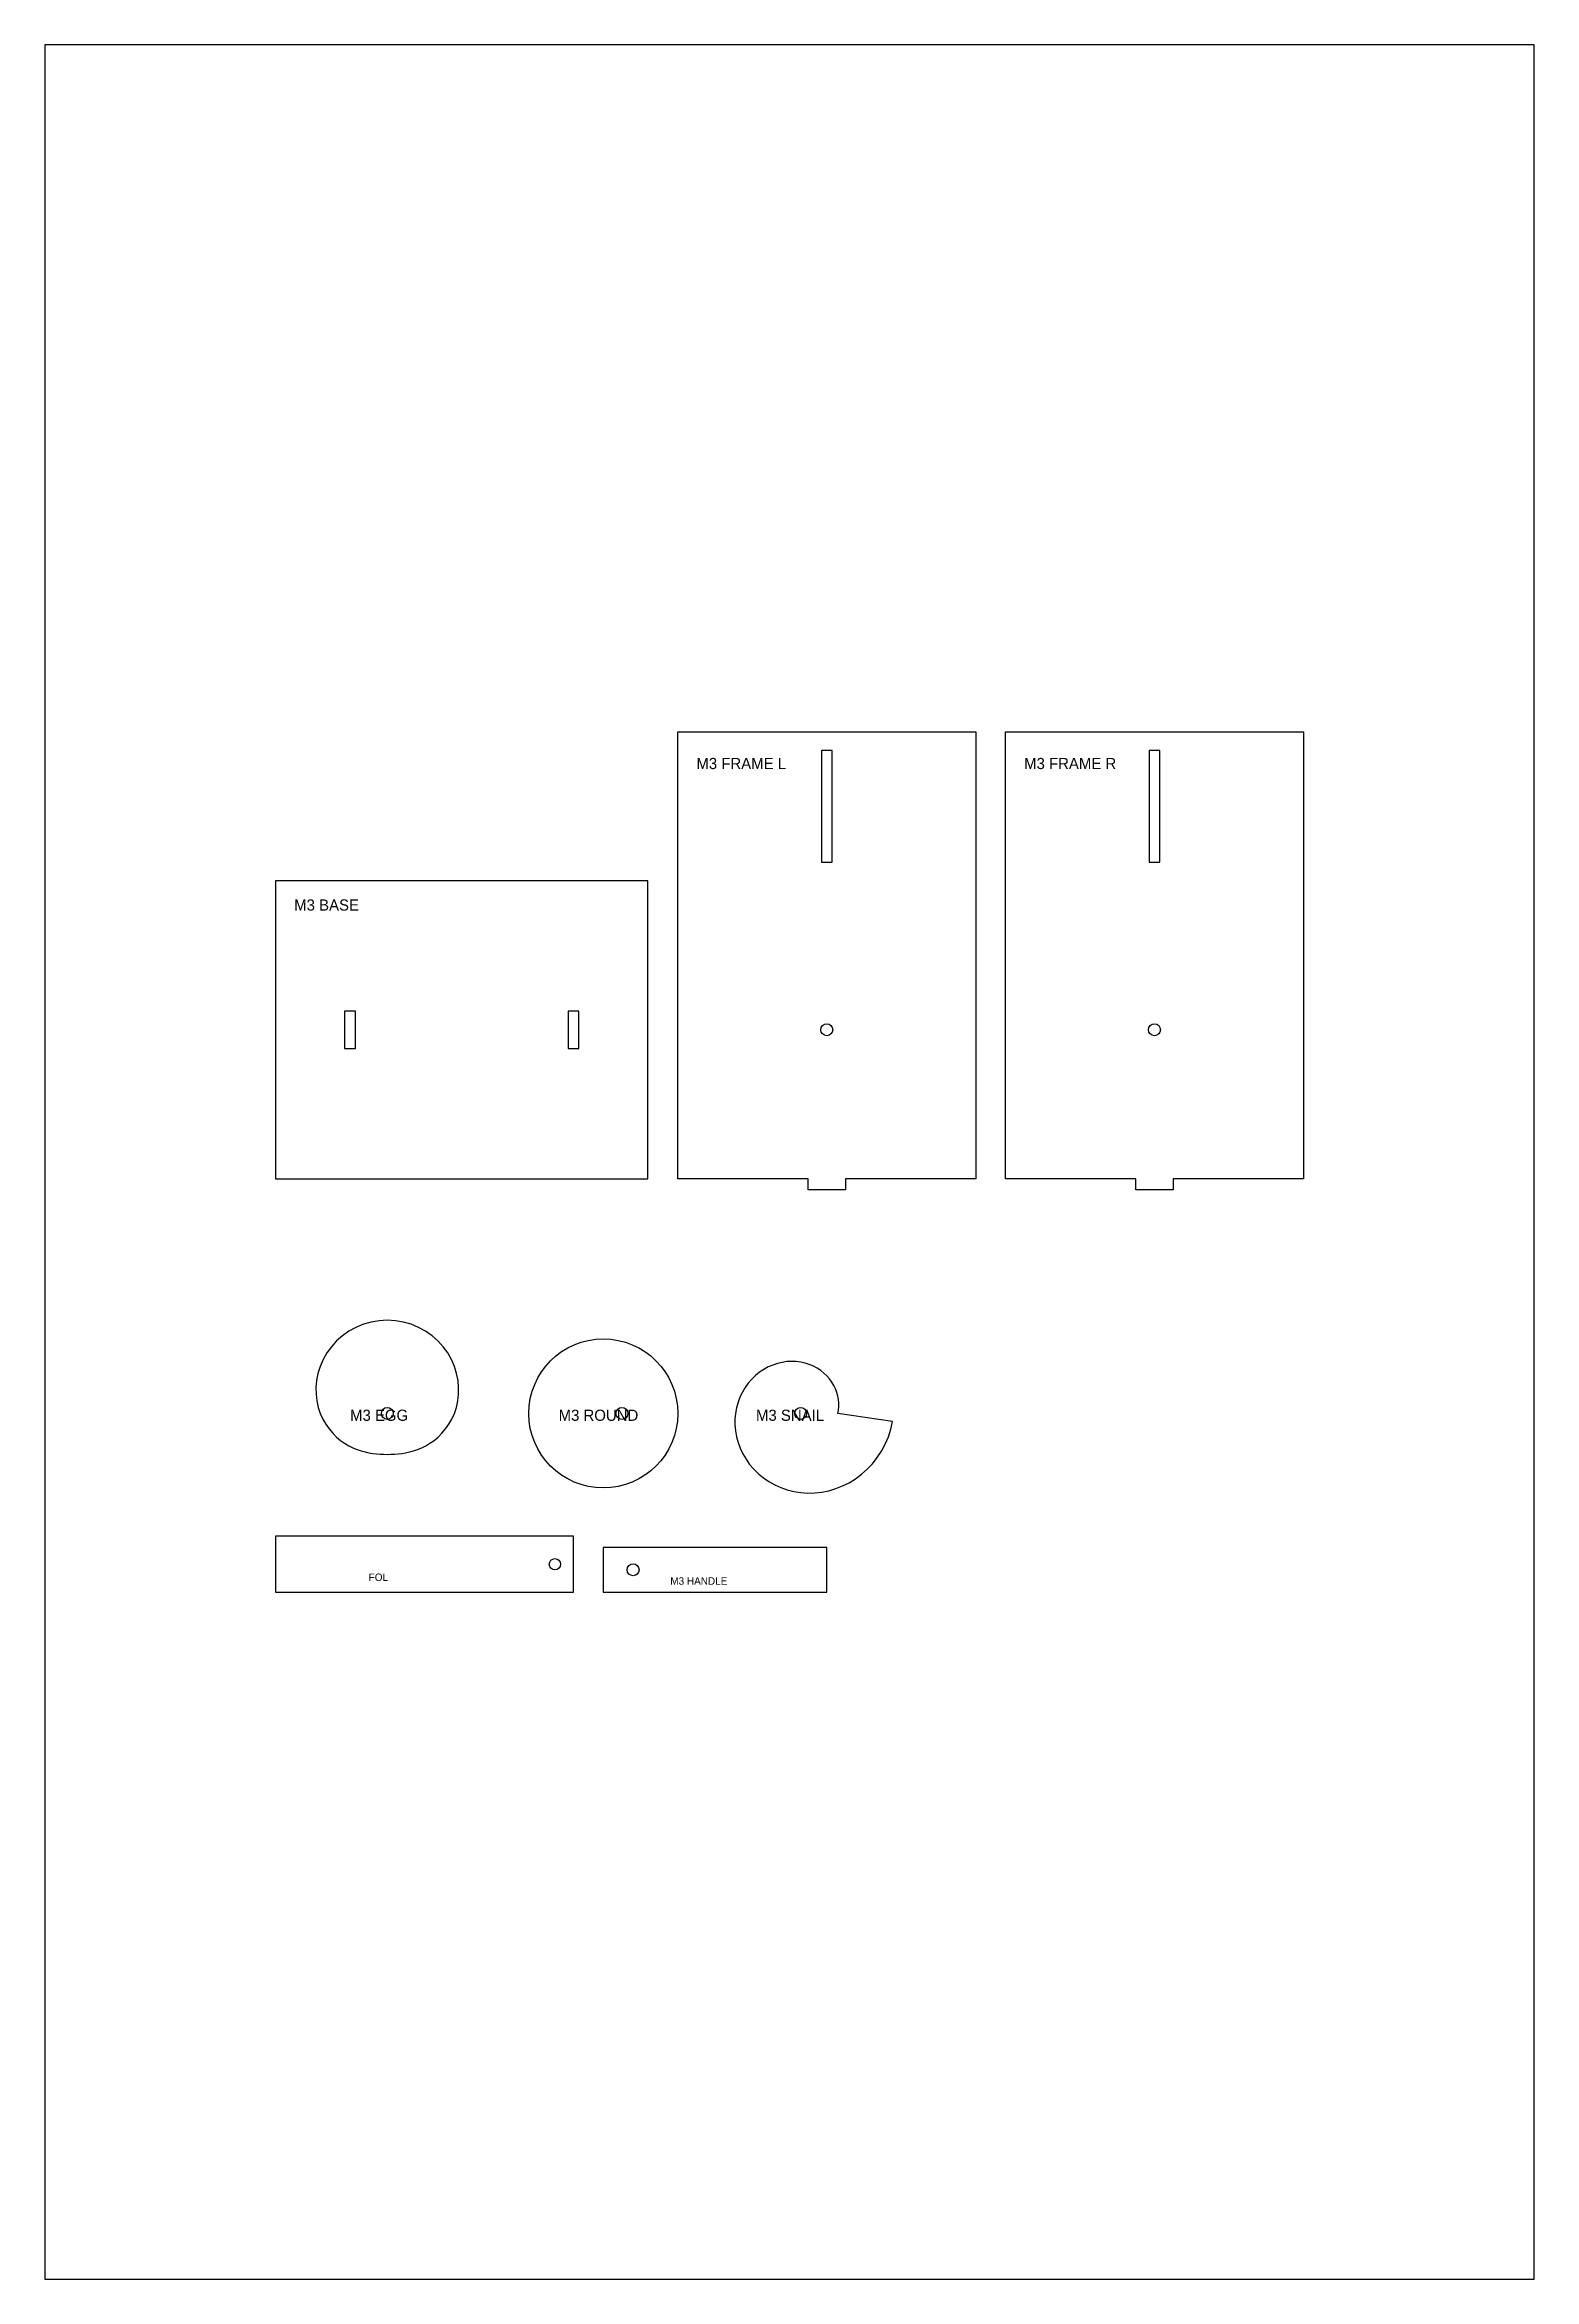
# Model space of a CAD drawing. Header units: metres. Extents: x 0 to 400, y 0 to 600.
import ezdxf

# ---------------------------------------------------------------- set-up
doc = ezdxf.new("R2010")
doc.units = ezdxf.units.M
for name, color, linetype in [('CUTS', 7, 'Continuous'), ('ENGRAVE', 1, 'Continuous'), ('SHEET', 8, 'Continuous')]:
    doc.layers.add(name, color=color, linetype=linetype)

msp = doc.modelspace()

# ---------------------------------------------------------------- linework, layer by layer
at = {"layer": 'CUTS'}
for points in [[(170, 415.5), (250, 415.5), (250, 295.5), (215, 295.5), (215, 292.5), (205, 292.5), (205, 295.5), (170, 295.5)], [(258, 415.5), (338, 415.5), (338, 295.5), (303, 295.5), (303, 292.5), (293, 292.5), (293, 295.5), (258, 295.5)], [(208.55, 380.5), (211.45, 380.5), (211.45, 410.5), (208.55, 410.5)], [(296.55, 380.5), (299.45, 380.5), (299.45, 410.5), (296.55, 410.5)], [(62, 295.5), (162, 295.5), (162, 375.5), (62, 375.5)], [(80.55, 330.5), (83.45, 330.5), (83.45, 340.5), (80.55, 340.5)], [(140.55, 330.5), (143.45, 330.5), (143.45, 340.5), (140.55, 340.5)], [(110, 232.5), (110.54, 234.12), (110.92, 235.84), (111.14, 237.63), (111.16, 239.48), (110.99, 241.36), (110.62, 243.25), (110.03, 245.13), (109.24, 246.96), (108.23, 248.73), (107.02, 250.4), (105.61, 251.94), (104.03, 253.34), (102.29, 254.56), (100.41, 255.6), (98.41, 256.42), (96.32, 257.02), (94.18, 257.38), (92, 257.5), (89.82, 257.38), (87.68, 257.02), (85.59, 256.42), (83.59, 255.6), (81.71, 254.56), (79.97, 253.34), (78.39, 251.94), (76.98, 250.4), (75.77, 248.73), (74.76, 246.96), (73.97, 245.13), (73.38, 243.25), (73.01, 241.36), (72.84, 239.48), (72.86, 237.63), (73.08, 235.84), (73.46, 234.12), (74, 232.5), (74.68, 230.98), (75.47, 229.59), (76.36, 228.31), (77.34, 227.16), (78.37, 226.14), (79.44, 225.25), (80.54, 224.48), (81.66, 223.82), (82.77, 223.27), (83.88, 222.82), (84.96, 222.45), (86.03, 222.16), (87.07, 221.94), (88.09, 221.77), (89.09, 221.64), (90.07, 221.56), (91.04, 221.52), (92, 221.5), (92.96, 221.52), (93.93, 221.56), (94.91, 221.64), (95.91, 221.77), (96.93, 221.94), (97.97, 222.16), (99.04, 222.45), (100.12, 222.82), (101.23, 223.27), (102.34, 223.82), (103.46, 224.48), (104.56, 225.25), (105.63, 226.14), (106.66, 227.16), (107.64, 228.31), (108.53, 229.59), (109.32, 230.98)], [(213, 232.5), (213.17, 233.39), (213.26, 234.31), (213.26, 235.25), (213.18, 236.21), (213.01, 237.17), (212.74, 238.12), (212.39, 239.07), (211.94, 240), (211.4, 240.9), (210.77, 241.76), (210.05, 242.57), (209.25, 243.33), (208.37, 244.02), (207.42, 244.64), (206.4, 245.18), (205.32, 245.63), (204.18, 245.99), (203, 246.25), (201.78, 246.41), (200.54, 246.45), (199.28, 246.39), (198.01, 246.2), (196.75, 245.91), (195.5, 245.49), (194.28, 244.96), (193.09, 244.31), (191.95, 243.55), (190.87, 242.68), (189.86, 241.7), (188.93, 240.62), (188.08, 239.46), (187.34, 238.2), (186.7, 236.87), (186.18, 235.47), (185.77, 234.01), (185.5, 232.5), (185.36, 230.96), (185.36, 229.39), (185.49, 227.81), (185.77, 226.23), (186.2, 224.66), (186.76, 223.12), (187.47, 221.63), (188.32, 220.18), (189.3, 218.8), (190.41, 217.5), (191.65, 216.29), (193, 215.18), (194.46, 214.19), (196.02, 213.31), (197.66, 212.58), (199.38, 211.98), (201.17, 211.54), (203, 211.25), (204.87, 211.12), (206.76, 211.16), (208.66, 211.37), (210.55, 211.75), (212.42, 212.3), (214.25, 213.01), (216.02, 213.9), (217.73, 214.94), (219.35, 216.15), (220.87, 217.5), (222.28, 219), (223.57, 220.62), (224.71, 222.37), (225.71, 224.23), (226.54, 226.19), (227.21, 228.23), (227.7, 230.34)], [(62, 184.5), (142, 184.5), (142, 199.5), (62, 199.5)], [(150, 184.5), (210, 184.5), (210, 196.5), (150, 196.5)]]:
    msp.add_lwpolyline(points, close=True, dxfattribs=at)
for centre, radius in [((210, 335.5), 1.6), ((298, 335.5), 1.6), ((150, 232.5), 20), ((92, 232.5), 1.6), ((155, 232.5), 1.6), ((203, 232.5), 1.6), ((137, 192), 1.5), ((158, 190.5), 1.6)]:
    msp.add_circle(centre, radius, dxfattribs=at)
at = {"layer": 'SHEET', "color": 8}
msp.add_lwpolyline([(0, 0), (400, 0), (400, 600), (0, 600)], close=True, dxfattribs=at)

# ---------------------------------------------------------------- texts
at = {"layer": 'ENGRAVE'}
for s, height, p in [('M3 FRAME L', 3, (175, 405.5)), ('M3 FRAME R', 3, (263, 405.5)), ('M3 BASE', 3, (67, 367.5)), ('M3 EGG', 3, (82, 230.5)), ('M3 ROUND', 3, (138, 230.5)), ('M3 SNAIL', 3, (191, 230.5)), ('FOL', 2, (87, 187.5)), ('M3 HANDLE', 2, (168, 186.5))]:
    msp.add_text(s, height=height, dxfattribs=at).set_placement(p)

doc.saveas('drawing.dxf')
